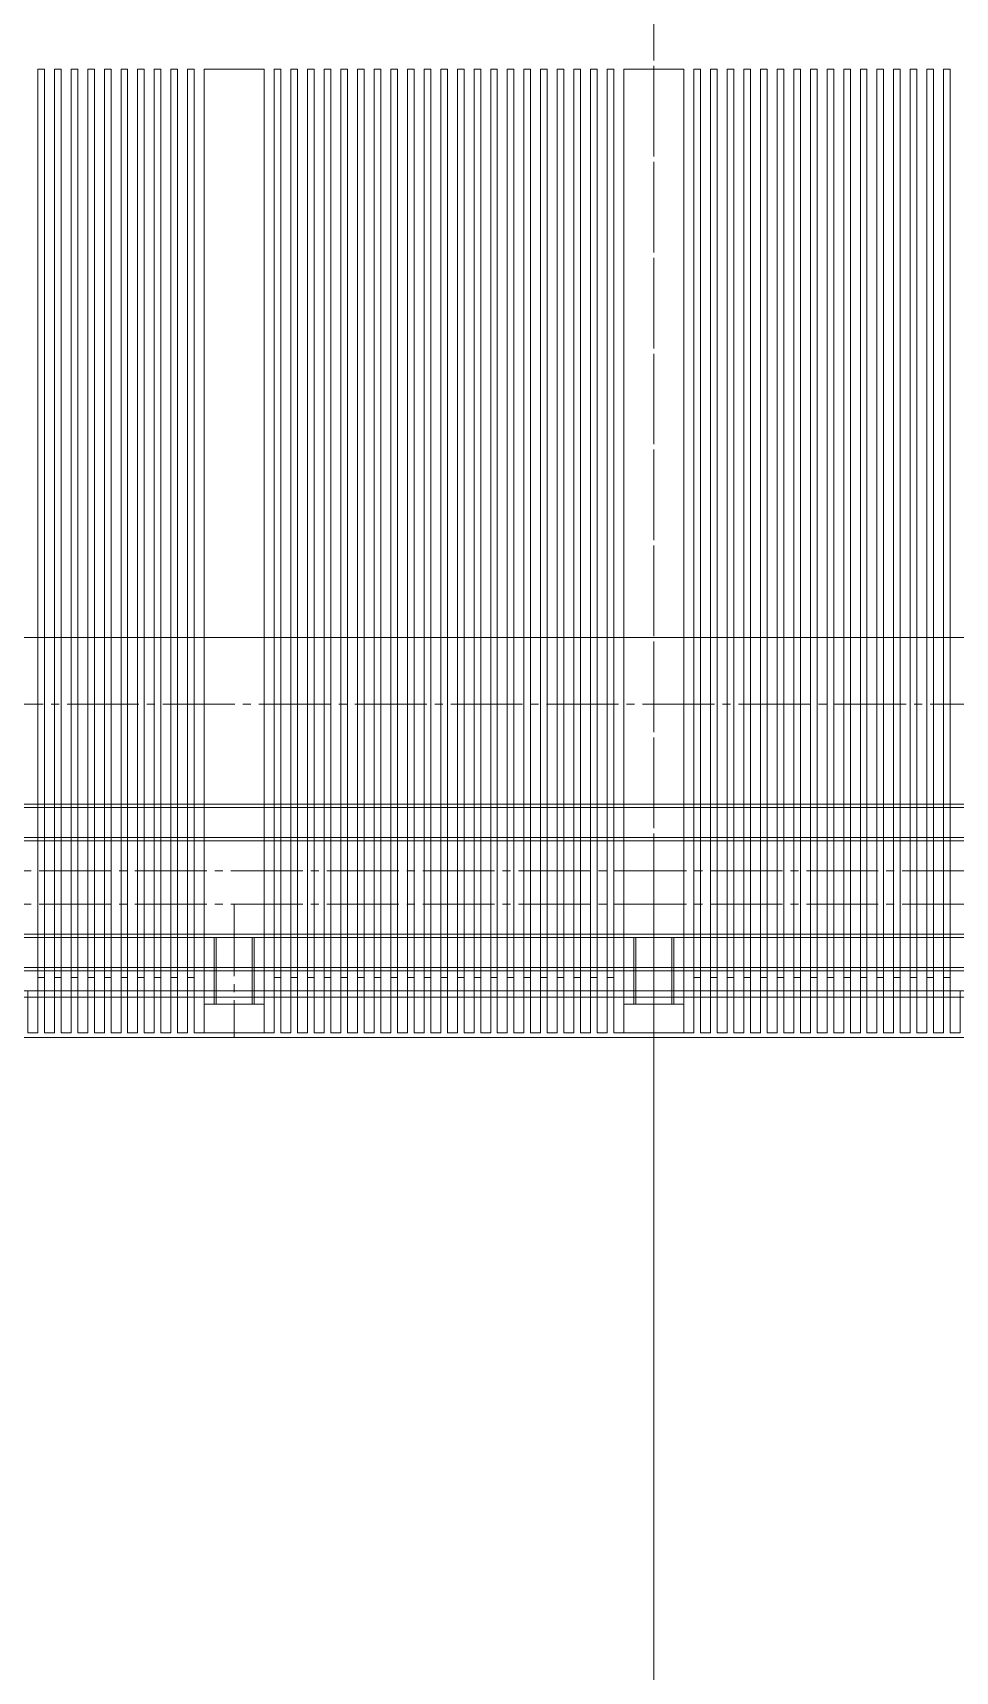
# Model space of a CAD drawing. Units: millimetres at full size. Extents: x -5218 to 5218, y -4308 to 3712.
# Drawn here: x -4409.5 to -4271, y 1519.5 to 1765.3 of the extents above; entities that cross this region are included whole.
import ezdxf

# ---------------------------------------------------------------- set-up
doc = ezdxf.new("R2010")
doc.units = ezdxf.units.MM
doc.header["$LTSCALE"] = 1.2
doc.linetypes.add('CHAIN2', pattern=[12, 9, -1, 1, -1])
for name, color, linetype, lineweight in [('0-1_01_外形線', 134, 'Continuous', 9), ('0-2_03_かくれ線', 5, 'Continuous', 9), ('0-3_04_中心線', 4, 'CHAIN2', 9)]:
    doc.layers.add(name, color=color, linetype=linetype, lineweight=lineweight)

msp = doc.modelspace()

# ---------------------------------------------------------------- linework, layer by layer
at = {"layer": '0-1_01_外形線'}
for p, q in [((-4408.723, 1623.589), (-4407.723, 1623.589)), ((-4406.223, 1623.589), (-4405.223, 1623.589)), ((-4403.723, 1623.589), (-4402.723, 1623.589)), ((-4401.223, 1623.589), (-4400.223, 1623.589)), ((-4398.723, 1623.589), (-4397.723, 1623.589)), ((-4396.223, 1623.589), (-4395.223, 1623.589)), ((-4393.723, 1623.589), (-4392.723, 1623.589)), ((-4391.223, 1623.589), (-4390.223, 1623.589)), ((-4388.723, 1623.589), (-4387.723, 1623.589)), ((-4386.223, 1623.589), (-4385.223, 1623.589)), ((-4373.223, 1623.589), (-4372.223, 1623.589)), ((-4370.723, 1623.589), (-4369.723, 1623.589)), ((-4368.223, 1623.589), (-4367.223, 1623.589)), ((-4365.723, 1623.589), (-4364.723, 1623.589)), ((-4363.223, 1623.589), (-4362.223, 1623.589)), ((-4360.723, 1623.589), (-4359.723, 1623.589)), ((-4358.223, 1623.589), (-4357.223, 1623.589)), ((-4355.723, 1623.589), (-4354.723, 1623.589)), ((-4353.223, 1623.589), (-4352.223, 1623.589)), ((-4350.723, 1623.589), (-4349.723, 1623.589)), ((-4348.223, 1623.589), (-4347.223, 1623.589)), ((-4345.723, 1623.589), (-4344.723, 1623.589)), ((-4343.223, 1623.589), (-4342.223, 1623.589)), ((-4340.723, 1623.589), (-4339.723, 1623.589)), ((-4338.223, 1623.589), (-4337.223, 1623.589)), ((-4335.723, 1623.589), (-4334.723, 1623.589)), ((-4333.223, 1623.589), (-4332.223, 1623.589)), ((-4330.723, 1623.589), (-4329.723, 1623.589)), ((-4328.223, 1623.589), (-4327.223, 1623.589)), ((-4325.723, 1623.589), (-4324.723, 1623.589)), ((-4323.223, 1623.589), (-4322.223, 1623.589)), ((-4310.223, 1623.589), (-4309.223, 1623.589)), ((-4307.723, 1623.589), (-4306.723, 1623.589)), ((-4305.223, 1623.589), (-4304.223, 1623.589)), ((-4302.723, 1623.589), (-4301.723, 1623.589)), ((-4300.223, 1623.589), (-4299.223, 1623.589)), ((-4297.723, 1623.589), (-4296.723, 1623.589)), ((-4295.223, 1623.589), (-4294.223, 1623.589)), ((-4292.723, 1623.589), (-4291.723, 1623.589)), ((-4290.223, 1623.589), (-4289.223, 1623.589)), ((-4287.723, 1623.589), (-4286.723, 1623.589)), ((-4285.223, 1623.589), (-4284.223, 1623.589)), ((-4282.723, 1623.589), (-4281.723, 1623.589)), ((-4280.223, 1623.589), (-4279.223, 1623.589)), ((-4277.723, 1623.589), (-4276.723, 1623.589)), ((-4275.223, 1623.589), (-4274.223, 1623.589)), ((-4272.723, 1623.589), (-4271.723, 1623.589)), ((-4176.723, 1621.589), (-4455.723, 1621.589))]:
    msp.add_line(p, q, dxfattribs=at)
for points in [[(-4407.723, 1621.589), (-4407.723, 1759.858), (-4408.723, 1759.858), (-4408.723, 1621.589)], [(-4405.223, 1621.589), (-4405.223, 1759.858), (-4406.223, 1759.858), (-4406.223, 1621.589)], [(-4402.723, 1621.589), (-4402.723, 1759.858), (-4403.723, 1759.858), (-4403.723, 1621.589)], [(-4400.223, 1621.589), (-4400.223, 1759.858), (-4401.223, 1759.858), (-4401.223, 1621.589)], [(-4397.723, 1621.589), (-4397.723, 1759.858), (-4398.723, 1759.858), (-4398.723, 1621.589)], [(-4395.223, 1621.589), (-4395.223, 1759.858), (-4396.223, 1759.858), (-4396.223, 1621.589)], [(-4392.723, 1621.589), (-4392.723, 1759.858), (-4393.723, 1759.858), (-4393.723, 1621.589)], [(-4390.223, 1621.589), (-4390.223, 1759.858), (-4391.223, 1759.858), (-4391.223, 1621.589)], [(-4387.723, 1621.589), (-4387.723, 1759.858), (-4388.723, 1759.858), (-4388.723, 1621.589)], [(-4385.223, 1621.589), (-4385.223, 1759.858), (-4386.223, 1759.858), (-4386.223, 1621.589)], [(-4383.723, 1621.589), (-4383.723, 1759.858), (-4374.723, 1759.858), (-4374.723, 1621.589)], [(-4372.223, 1621.589), (-4372.223, 1759.858), (-4373.223, 1759.858), (-4373.223, 1621.589)], [(-4369.723, 1621.589), (-4369.723, 1759.858), (-4370.723, 1759.858), (-4370.723, 1621.589)], [(-4367.223, 1621.589), (-4367.223, 1759.858), (-4368.223, 1759.858), (-4368.223, 1621.589)], [(-4364.723, 1621.589), (-4364.723, 1759.858), (-4365.723, 1759.858), (-4365.723, 1621.589)], [(-4362.223, 1621.589), (-4362.223, 1759.858), (-4363.223, 1759.858), (-4363.223, 1621.589)], [(-4359.723, 1621.589), (-4359.723, 1759.858), (-4360.723, 1759.858), (-4360.723, 1621.589)], [(-4357.223, 1621.589), (-4357.223, 1759.858), (-4358.223, 1759.858), (-4358.223, 1621.589)], [(-4354.723, 1621.589), (-4354.723, 1759.858), (-4355.723, 1759.858), (-4355.723, 1621.589)], [(-4352.223, 1621.589), (-4352.223, 1759.858), (-4353.223, 1759.858), (-4353.223, 1621.589)], [(-4349.723, 1621.589), (-4349.723, 1759.858), (-4350.723, 1759.858), (-4350.723, 1621.589)], [(-4347.223, 1621.589), (-4347.223, 1759.858), (-4348.223, 1759.858), (-4348.223, 1621.589)], [(-4344.723, 1621.589), (-4344.723, 1759.858), (-4345.723, 1759.858), (-4345.723, 1621.589)], [(-4342.223, 1621.589), (-4342.223, 1759.858), (-4343.223, 1759.858), (-4343.223, 1621.589)], [(-4339.723, 1621.589), (-4339.723, 1759.858), (-4340.723, 1759.858), (-4340.723, 1621.589)], [(-4337.223, 1621.589), (-4337.223, 1759.858), (-4338.223, 1759.858), (-4338.223, 1621.589)], [(-4334.723, 1621.589), (-4334.723, 1759.858), (-4335.723, 1759.858), (-4335.723, 1621.589)], [(-4332.223, 1621.589), (-4332.223, 1759.858), (-4333.223, 1759.858), (-4333.223, 1621.589)], [(-4329.723, 1621.589), (-4329.723, 1759.858), (-4330.723, 1759.858), (-4330.723, 1621.589)], [(-4327.223, 1621.589), (-4327.223, 1759.858), (-4328.223, 1759.858), (-4328.223, 1621.589)], [(-4324.723, 1621.589), (-4324.723, 1759.858), (-4325.723, 1759.858), (-4325.723, 1621.589)], [(-4322.223, 1621.589), (-4322.223, 1759.858), (-4323.223, 1759.858), (-4323.223, 1621.589)], [(-4320.723, 1621.589), (-4320.723, 1759.858), (-4311.723, 1759.858), (-4311.723, 1621.589)], [(-4309.223, 1621.589), (-4309.223, 1759.858), (-4310.223, 1759.858), (-4310.223, 1621.589)], [(-4306.723, 1621.589), (-4306.723, 1759.858), (-4307.723, 1759.858), (-4307.723, 1621.589)], [(-4304.223, 1621.589), (-4304.223, 1759.858), (-4305.223, 1759.858), (-4305.223, 1621.589)], [(-4301.723, 1621.589), (-4301.723, 1759.858), (-4302.723, 1759.858), (-4302.723, 1621.589)], [(-4299.223, 1621.589), (-4299.223, 1759.858), (-4300.223, 1759.858), (-4300.223, 1621.589)], [(-4296.723, 1621.589), (-4296.723, 1759.858), (-4297.723, 1759.858), (-4297.723, 1621.589)], [(-4294.223, 1621.589), (-4294.223, 1759.858), (-4295.223, 1759.858), (-4295.223, 1621.589)], [(-4291.723, 1621.589), (-4291.723, 1759.858), (-4292.723, 1759.858), (-4292.723, 1621.589)], [(-4289.223, 1621.589), (-4289.223, 1759.858), (-4290.223, 1759.858), (-4290.223, 1621.589)], [(-4286.723, 1621.589), (-4286.723, 1759.858), (-4287.723, 1759.858), (-4287.723, 1621.589)], [(-4284.223, 1621.589), (-4284.223, 1759.858), (-4285.223, 1759.858), (-4285.223, 1621.589)], [(-4281.723, 1621.589), (-4281.723, 1759.858), (-4282.723, 1759.858), (-4282.723, 1621.589)], [(-4279.223, 1621.589), (-4279.223, 1759.858), (-4280.223, 1759.858), (-4280.223, 1621.589)], [(-4276.723, 1621.589), (-4276.723, 1759.858), (-4277.723, 1759.858), (-4277.723, 1621.589)], [(-4274.223, 1621.589), (-4274.223, 1759.858), (-4275.223, 1759.858), (-4275.223, 1621.589)], [(-4271.723, 1621.589), (-4271.723, 1759.858), (-4272.723, 1759.858), (-4272.723, 1621.589)]]:
    msp.add_lwpolyline(points, dxfattribs=at)
at = {"layer": '0-2_03_かくれ線'}
for p, q in [((-4490.723, 1674.589), (-4182.723, 1674.589)), ((-4448.723, 1649.589), (-4196.723, 1649.589)), ((-4446.723, 1649.589), (-4185.723, 1649.589)), ((-4446.723, 1649.089), (-4185.723, 1649.089)), ((-4438.723, 1649.586), (-4193.723, 1649.586)), ((-4446.723, 1644.589), (-4185.723, 1644.589)), ((-4446.723, 1644.089), (-4185.723, 1644.089)), ((-4446.723, 1630.089), (-4185.723, 1630.089)), ((-4446.723, 1629.589), (-4185.723, 1629.589)), ((-4383.723, 1629.589), (-4374.723, 1629.589)), ((-4382.223, 1629.589), (-4382.223, 1619.589)), ((-4381.923, 1629.589), (-4381.923, 1619.589)), ((-4376.523, 1629.589), (-4376.523, 1619.589)), ((-4376.223, 1629.589), (-4376.223, 1619.589)), ((-4320.723, 1629.589), (-4311.723, 1629.589)), ((-4319.223, 1629.589), (-4319.223, 1619.589)), ((-4318.923, 1629.589), (-4318.923, 1619.589)), ((-4313.523, 1629.589), (-4313.523, 1619.589)), ((-4313.223, 1629.589), (-4313.223, 1619.589)), ((-4446.723, 1625.089), (-4185.723, 1625.089)), ((-4446.723, 1624.589), (-4185.723, 1624.589)), ((-4176.723, 1620.624), (-4455.723, 1620.624)), ((-4383.723, 1619.589), (-4374.723, 1619.589)), ((-4320.723, 1619.589), (-4311.723, 1619.589))]:
    msp.add_line(p, q, dxfattribs=at)
for points in [[(-4408.723, 1621.589), (-4408.723, 1615.258), (-4410.223, 1615.258), (-4410.223, 1621.589)], [(-4406.223, 1621.589), (-4406.223, 1615.258), (-4407.723, 1615.258), (-4407.723, 1621.589)], [(-4403.723, 1621.589), (-4403.723, 1615.258), (-4405.223, 1615.258), (-4405.223, 1621.589)], [(-4401.223, 1621.589), (-4401.223, 1615.258), (-4402.723, 1615.258), (-4402.723, 1621.589)], [(-4398.723, 1621.589), (-4398.723, 1615.258), (-4400.223, 1615.258), (-4400.223, 1621.589)], [(-4396.223, 1621.589), (-4396.223, 1615.258), (-4397.723, 1615.258), (-4397.723, 1621.589)], [(-4393.723, 1621.589), (-4393.723, 1615.258), (-4395.223, 1615.258), (-4395.223, 1621.589)], [(-4391.223, 1621.589), (-4391.223, 1615.258), (-4392.723, 1615.258), (-4392.723, 1621.589)], [(-4388.723, 1621.589), (-4388.723, 1615.258), (-4390.223, 1615.258), (-4390.223, 1621.589)], [(-4386.223, 1621.589), (-4386.223, 1615.258), (-4387.723, 1615.258), (-4387.723, 1621.589)], [(-4383.723, 1621.589), (-4383.723, 1615.258), (-4385.223, 1615.258), (-4385.223, 1621.589)], [(-4383.723, 1621.589), (-4383.723, 1615.258), (-4374.723, 1615.258), (-4374.723, 1621.589)], [(-4373.223, 1621.589), (-4373.223, 1615.258), (-4374.723, 1615.258), (-4374.723, 1621.589)], [(-4370.723, 1621.589), (-4370.723, 1615.258), (-4372.223, 1615.258), (-4372.223, 1621.589)], [(-4368.223, 1621.589), (-4368.223, 1615.258), (-4369.723, 1615.258), (-4369.723, 1621.589)], [(-4365.723, 1621.589), (-4365.723, 1615.258), (-4367.223, 1615.258), (-4367.223, 1621.589)], [(-4363.223, 1621.589), (-4363.223, 1615.258), (-4364.723, 1615.258), (-4364.723, 1621.589)], [(-4360.723, 1621.589), (-4360.723, 1615.258), (-4362.223, 1615.258), (-4362.223, 1621.589)], [(-4358.223, 1621.589), (-4358.223, 1615.258), (-4359.723, 1615.258), (-4359.723, 1621.589)], [(-4355.723, 1621.589), (-4355.723, 1615.258), (-4357.223, 1615.258), (-4357.223, 1621.589)], [(-4353.223, 1621.589), (-4353.223, 1615.258), (-4354.723, 1615.258), (-4354.723, 1621.589)], [(-4350.723, 1621.589), (-4350.723, 1615.258), (-4352.223, 1615.258), (-4352.223, 1621.589)], [(-4348.223, 1621.589), (-4348.223, 1615.258), (-4349.723, 1615.258), (-4349.723, 1621.589)], [(-4345.723, 1621.589), (-4345.723, 1615.258), (-4347.223, 1615.258), (-4347.223, 1621.589)], [(-4343.223, 1621.589), (-4343.223, 1615.258), (-4344.723, 1615.258), (-4344.723, 1621.589)], [(-4340.723, 1621.589), (-4340.723, 1615.258), (-4342.223, 1615.258), (-4342.223, 1621.589)], [(-4338.223, 1621.589), (-4338.223, 1615.258), (-4339.723, 1615.258), (-4339.723, 1621.589)], [(-4335.723, 1621.589), (-4335.723, 1615.258), (-4337.223, 1615.258), (-4337.223, 1621.589)], [(-4333.223, 1621.589), (-4333.223, 1615.258), (-4334.723, 1615.258), (-4334.723, 1621.589)], [(-4330.723, 1621.589), (-4330.723, 1615.258), (-4332.223, 1615.258), (-4332.223, 1621.589)], [(-4328.223, 1621.589), (-4328.223, 1615.258), (-4329.723, 1615.258), (-4329.723, 1621.589)], [(-4325.723, 1621.589), (-4325.723, 1615.258), (-4327.223, 1615.258), (-4327.223, 1621.589)], [(-4323.223, 1621.589), (-4323.223, 1615.258), (-4324.723, 1615.258), (-4324.723, 1621.589)], [(-4320.723, 1621.589), (-4320.723, 1615.258), (-4322.223, 1615.258), (-4322.223, 1621.589)], [(-4320.723, 1621.589), (-4320.723, 1615.258), (-4311.723, 1615.258), (-4311.723, 1621.589)], [(-4310.223, 1621.589), (-4310.223, 1615.258), (-4311.723, 1615.258), (-4311.723, 1621.589)], [(-4307.723, 1621.589), (-4307.723, 1615.258), (-4309.223, 1615.258), (-4309.223, 1621.589)], [(-4305.223, 1621.589), (-4305.223, 1615.258), (-4306.723, 1615.258), (-4306.723, 1621.589)], [(-4302.723, 1621.589), (-4302.723, 1615.258), (-4304.223, 1615.258), (-4304.223, 1621.589)], [(-4300.223, 1621.589), (-4300.223, 1615.258), (-4301.723, 1615.258), (-4301.723, 1621.589)], [(-4297.723, 1621.589), (-4297.723, 1615.258), (-4299.223, 1615.258), (-4299.223, 1621.589)], [(-4295.223, 1621.589), (-4295.223, 1615.258), (-4296.723, 1615.258), (-4296.723, 1621.589)], [(-4292.723, 1621.589), (-4292.723, 1615.258), (-4294.223, 1615.258), (-4294.223, 1621.589)], [(-4290.223, 1621.589), (-4290.223, 1615.258), (-4291.723, 1615.258), (-4291.723, 1621.589)], [(-4287.723, 1621.589), (-4287.723, 1615.258), (-4289.223, 1615.258), (-4289.223, 1621.589)], [(-4285.223, 1621.589), (-4285.223, 1615.258), (-4286.723, 1615.258), (-4286.723, 1621.589)], [(-4282.723, 1621.589), (-4282.723, 1615.258), (-4284.223, 1615.258), (-4284.223, 1621.589)], [(-4280.223, 1621.589), (-4280.223, 1615.258), (-4281.723, 1615.258), (-4281.723, 1621.589)], [(-4277.723, 1621.589), (-4277.723, 1615.258), (-4279.223, 1615.258), (-4279.223, 1621.589)], [(-4275.223, 1621.589), (-4275.223, 1615.258), (-4276.723, 1615.258), (-4276.723, 1621.589)], [(-4272.723, 1621.589), (-4272.723, 1615.258), (-4274.223, 1615.258), (-4274.223, 1621.589)], [(-4270.223, 1621.589), (-4270.223, 1615.258), (-4271.723, 1615.258), (-4271.723, 1621.589)]]:
    msp.add_lwpolyline(points, dxfattribs=at)
msp.add_lwpolyline([(-4176.723, 1614.589), (-4455.723, 1614.589), (-4455.723, 1484.589), (-4176.723, 1484.589)], close=True, dxfattribs=at)
at = {"layer": '0-3_04_中心線'}
for p, q in [((-4316.223, 1829.586), (-4316.223, 1454.586)), ((-4316.223, 1461.586), (-4316.223, 1829.586)), ((-4004.723, 1664.589), (-4546.723, 1664.589)), ((-4451.723, 1639.589), (-4180.723, 1639.589)), ((-4451.723, 1634.589), (-4180.723, 1634.589)), ((-4379.219, 1634.589), (-4379.224, 1614.589)), ((-4316.219, 1634.589), (-4316.224, 1614.589)), ((-4316.223, 1484.589), (-4316.223, 1614.589))]:
    msp.add_line(p, q, dxfattribs=at)

doc.saveas('drawing.dxf')
